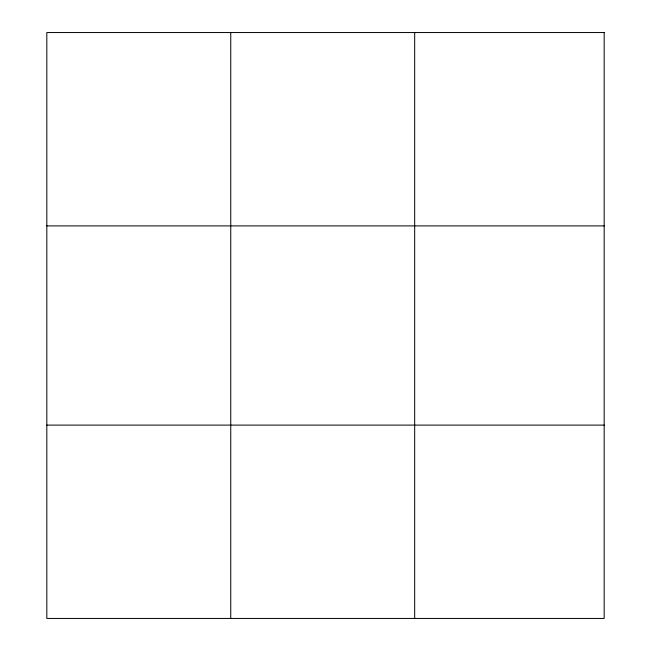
<?xml version="1.0" encoding="UTF-8"?>
<svg xmlns="http://www.w3.org/2000/svg" width="651" height="651" viewBox="0 0 651 651"><rect width="100%" height="100%" fill="white"/><g stroke="black" fill="none" stroke-linecap="round" stroke-linejoin="round"><path stroke-width="0.98" d="M230.747 32.55L230.747 618.45M414.679 32.55L414.679 618.45M46.823 225.897L604.177 225.897M46.823 425.103L604.177 425.103M604.177 32.55L46.823 32.55L46.823 618.45L604.177 618.45L604.177 32.55"/></g></svg>
